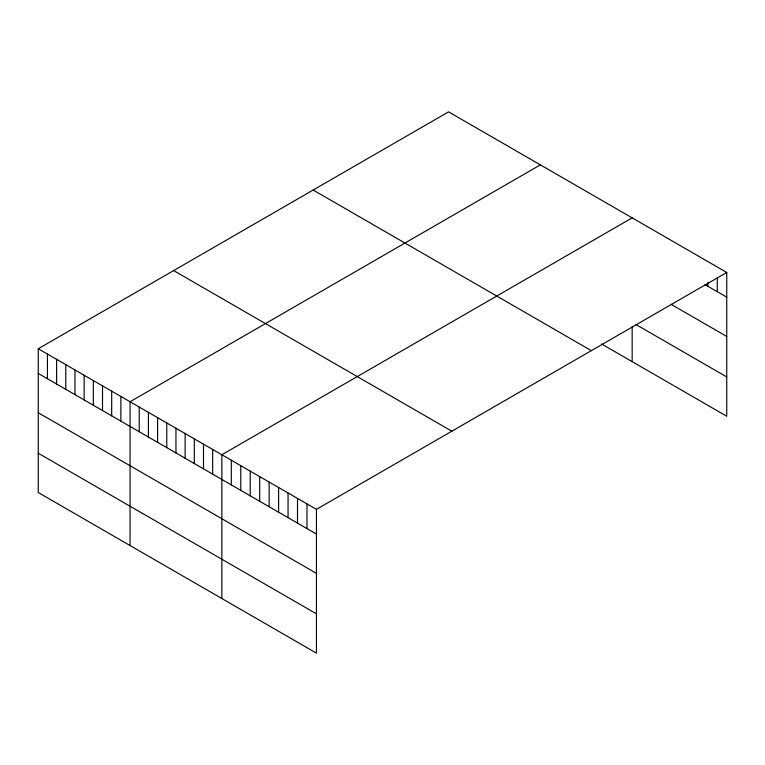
<?xml version="1.0" encoding="UTF-8"?>
<svg xmlns="http://www.w3.org/2000/svg" width="765" height="765" viewBox="0 0 765 765"><rect width="100%" height="100%" fill="white"/><g stroke="black" fill="none" stroke-linecap="round" stroke-linejoin="round"><path stroke-width="1.15" d="M726.75 272.474L316.442 509.366L316.442 653.138L38.25 492.526L38.25 348.754L448.558 111.862L726.75 272.474L726.75 416.246L601.567 343.973M540.367 164.867L130.05 401.759L130.05 545.531M632.167 217.862L221.85 454.754L221.85 598.526M704.995 284.599L726.75 297.155M670.943 304.241L726.75 336.457M635.954 324.523L726.75 376.944M313.162 190.036L591.345 350.647M173.655 270.58L451.838 431.192M38.25 348.754L316.442 509.366M38.25 373.435L316.442 534.047M38.25 412.737L316.442 573.348M38.25 453.224L316.442 613.836M717.293 277.59L717.293 291.695M707.835 282.706L707.835 286.234M632.167 326.703L632.167 361.635M306.975 503.906L306.975 528.586M297.518 498.445L297.518 523.126M288.061 492.985L288.061 517.666M278.603 487.525L278.603 512.206M269.146 482.065L269.146 506.746M259.689 476.605L259.689 501.285M250.232 471.144L250.232 495.825M240.774 465.675L240.774 490.365M231.317 460.214L231.317 484.905M212.67 449.457L212.67 474.137M203.49 444.159L203.49 468.84M194.31 438.861L194.31 463.542M185.13 433.554L185.13 458.235M175.95 428.257L175.95 452.937M166.77 422.959L166.77 447.64M157.59 417.661L157.59 442.342M148.41 412.354L148.41 437.035M139.23 407.057L139.23 431.737M120.87 396.452L120.87 421.142M111.69 391.154L111.69 415.835M102.51 385.856L102.51 410.537M93.33 380.559L93.33 405.24M84.15 375.252L84.15 399.942M74.97 369.954L74.97 394.635M65.79 364.656L65.79 389.337M56.61 359.359L56.61 384.04M47.43 354.052L47.43 378.742"/></g></svg>
